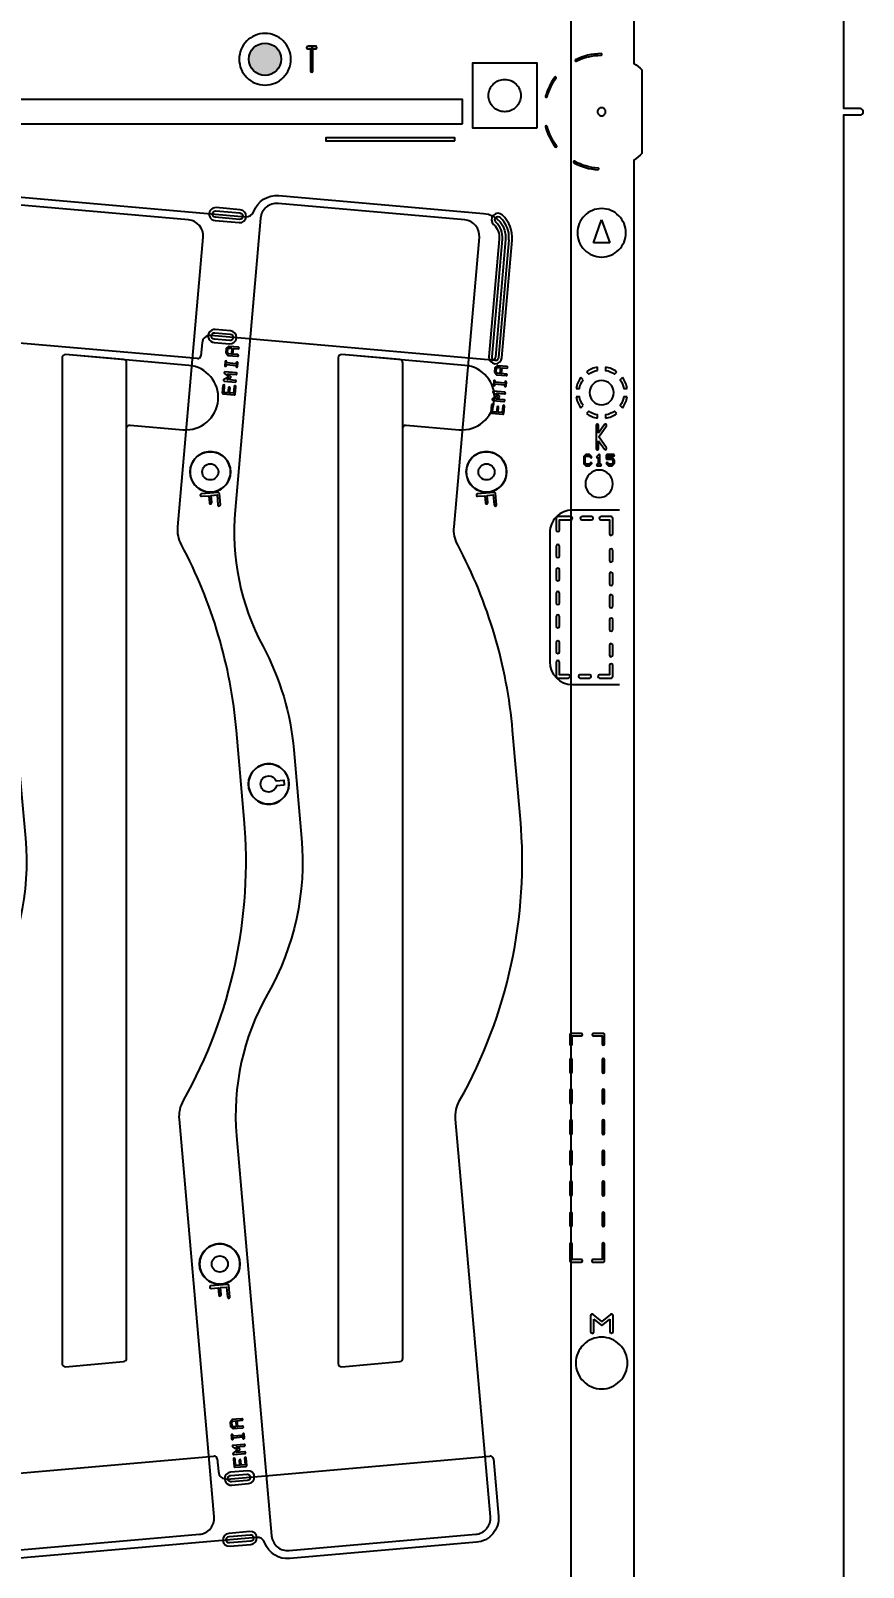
# Model space of a CAD drawing. Extents: x 2864 to 3941, y 2420 to 3182.
# Drawn here: x 3754.6 to 3806.1, y 2749 to 2844.2 of the extents above; entities that cross this region are included whole.
import ezdxf

# ---------------------------------------------------------------- set-up
doc = ezdxf.new("R2010")
doc.units = 0
for name, color, linetype in [('ada-b', 3, 'Continuous'), ('btr2_panel', 7, 'Continuous'), ('emi-panel', 2, 'Continuous'), ('emia-block-b', 5, 'Continuous')]:
    doc.layers.add(name, color=color, linetype=linetype)
doc.styles.get("Standard").update_dxf_attribs({"font": 'simplex.shx', "height": 2.7})

msp = doc.modelspace()

# ---------------------------------------------------------------- hatches: boundary and pattern name
at = {"layer": 'emia-block-b', "linetype": 'Continuous'}
msp.add_hatch(color=256, dxfattribs=at).paths.add_polyline_path([(3770.08045, 2842.42763, 1), (3768.08045, 2842.42763, 1)])

# ---------------------------------------------------------------- linework, layer by layer
at = {"layer": 'ada-b', "linetype": 'Continuous'}
for points in [[(3756.51107, 2823.93618), (3756.51095, 2761.64439, 0.440004), (3756.72838, 2761.44516), (3760.32885, 2761.76016, 0.388891), (3760.51141, 2761.9594), (3760.51144, 2823.62126, 0.388895), (3760.32886, 2823.8205), (3756.72851, 2824.13544, 0.440063)], [(3756.51117, 2823.93619), (3756.51095, 2761.64439, 0.440004), (3756.72838, 2761.44516), (3760.32885, 2761.76016, 0.388891), (3760.51141, 2761.9594), (3760.51136, 2819.571, -0.440016), (3760.72878, 2819.77023), (3764.01135, 2819.48302, 1), (3764.35982, 2823.46784), (3756.72859, 2824.13542, 0.44002)], [(3773.61107, 2823.93618), (3773.61095, 2761.64439, 0.440004), (3773.82838, 2761.44516), (3777.42885, 2761.76016, 0.388891), (3777.61141, 2761.9594), (3777.61144, 2823.62126, 0.388895), (3777.42886, 2823.8205), (3773.82851, 2824.13544, 0.440063)], [(3773.61117, 2823.93619), (3773.61095, 2761.64439, 0.440004), (3773.82838, 2761.44516), (3777.42885, 2761.76016, 0.388891), (3777.61141, 2761.9594), (3777.61136, 2819.571, -0.440016), (3777.82878, 2819.77023), (3781.11135, 2819.48302, 1), (3781.45982, 2823.46784), (3773.82859, 2824.13542, 0.44002)]]:
    msp.add_lwpolyline(points, format="xyb", close=True, dxfattribs=at)
at = {"layer": 'btr2_panel'}
for p, q in [((3789.42299, 2831.05898), (3789.92299, 2832.47319)), ((3789.92299, 2832.47319), (3790.42299, 2831.05898)), ((3790.42299, 2831.05898), (3789.42299, 2831.05898)), ((3788.77217, 2822.57334), (3788.62873, 2822.71678)), ((3789.67299, 2823.15358), (3789.67299, 2823.35643)), ((3788.62874, 2820.83538), (3788.77217, 2820.97882)), ((3789.76305, 2817.24912), (3789.86239, 2817.24912))]:
    msp.add_line(p, q, dxfattribs=at)
at = {"layer": 'btr2_panel', "linetype": 'Continuous'}
for points in [[(3804.92299, 2643.67608), (3804.92299, 2838.97608), (3805.92299, 2838.97608, 1), (3805.92299, 2839.37608), (3804.92299, 2839.37608), (3804.92299, 3034.67608), (3804.92299, 3058.97608), (3805.92299, 3058.97608, 1), (3805.92299, 3059.37608), (3804.92299, 3059.37608), (3804.92299, 3080.67608), (3791.92299, 3080.67608), (3537.92299, 3080.67608), (3524.92299, 3080.67608), (3524.92299, 3059.37608), (3523.92299, 3059.37608, 1), (3523.92299, 3058.97608), (3524.92299, 3058.97608), (3524.92299, 3034.67608)], [(3537.92299, 3034.67608), (3791.92299, 3034.67608), (3791.92299, 3031.92608, 0.414215), (3790.67299, 3030.67608, 0.414215), (3791.92299, 3029.42608), (3791.92299, 3024.66941, -0.044688), (3792.42299, 3024.26645), (3792.42299, 3019.08572, -0.044688), (3791.92299, 3018.68276), (3791.92299, 2842.16941, -0.044688), (3792.42299, 2841.76645), (3792.42299, 2836.58572, -0.044688), (3791.92299, 2836.18276), (3791.92299, 2659.66941, -0.044688)], [(3788.31183, 2842.39542, 1), (3788.35658, 2842.306, -0.113856), (3789.88606, 2842.67589)], [(3787.13326, 2837.06245, -0.096875), (3786.54251, 2838.26923, 1), (3786.44592, 2838.24332)], [(3789.69934, 2835.68324, -0.109398), (3788.24562, 2836.1042, 1), (3788.1977, 2836.01643)], [(3783.78262, 2832.77532, 1), (3783.23714, 2832.19013, -0.230922), (3783.58294, 2831.28954), (3782.94531, 2824.00177, 1), (3783.74226, 2823.93204), (3784.37989, 2831.21981)], [(3784.18065, 2831.23725), (3783.54303, 2823.94947, -1), (3783.14455, 2823.98434), (3783.78217, 2831.27211, 0.230923), (3783.37351, 2832.33643, -1), (3783.64625, 2832.62902)], [(3766.8341, 2822.75432), (3766.53333, 2822.58972, 0.74498), (3766.55335, 2822.49602), (3767.24569, 2822.43545, 1), (3767.25441, 2822.53507), (3766.72621, 2822.58128)], [(3767.29481, 2822.99688), (3766.60234, 2823.05746, 0.743963), (3766.56649, 2822.96864), (3766.8341, 2822.75432)], [(3766.72621, 2822.58128), (3766.9479, 2822.7026, 0.537055), (3766.95493, 2822.78567), (3766.75789, 2822.94347)], [(3766.75789, 2822.94347), (3767.2861, 2822.89726, 1), (3767.29481, 2822.99688)], [(3788.98229, 2823.07033), (3789.12573, 2822.9269, -0.106991), (3789.67299, 2823.15358)], [(3790.17299, 2823.35643), (3790.17299, 2823.15358, -0.106992), (3790.72025, 2822.9269), (3790.86368, 2823.07033)], [(3791.21724, 2822.71678), (3791.0738, 2822.57334, -0.106991), (3791.30048, 2822.02608), (3791.50333, 2822.02608)], [(3783.92673, 2821.79767), (3783.23426, 2821.85825, 0.743963), (3783.1984, 2821.76944), (3783.46602, 2821.55512)], [(3783.35812, 2821.38207), (3783.57982, 2821.5034, 0.537055), (3783.58685, 2821.58646), (3783.38981, 2821.74427)], [(3783.38981, 2821.74427), (3783.91802, 2821.69805, 1), (3783.92673, 2821.79767)], [(3788.34264, 2822.02608), (3788.54549, 2822.02608, -0.106992), (3788.77217, 2822.57334)], [(3783.46602, 2821.55512), (3783.16525, 2821.39052, 0.74498), (3783.18527, 2821.29681), (3783.87761, 2821.23624, 1), (3783.88633, 2821.33586), (3783.35812, 2821.38207)], [(3788.77217, 2820.97882, -0.106993), (3788.54549, 2821.52608), (3788.34264, 2821.52608)], [(3791.50333, 2821.52608), (3791.30048, 2821.52608, -0.106992), (3791.0738, 2820.97882), (3791.21724, 2820.83538)], [(3789.67299, 2820.19573), (3789.67299, 2820.39858, -0.106992), (3789.12573, 2820.62527), (3788.98229, 2820.48183)], [(3789.73711, 2819.27541), (3789.73711, 2819.75475, 1), (3789.58711, 2819.75475), (3789.58711, 2818.31436, 1), (3789.73711, 2818.31436), (3789.73711, 2818.7937)], [(3790.22054, 2818.35694), (3789.75322, 2819.03455), (3790.22054, 2819.71217, 1), (3790.09706, 2819.79733), (3789.73711, 2819.27541)], [(3790.86368, 2820.48183), (3790.72025, 2820.62527, -0.106991), (3790.17299, 2820.39858), (3790.17299, 2820.19573)], [(3789.86239, 2817.24912, 1), (3789.86239, 2817.34912), (3789.81305, 2817.34912), (3789.81305, 2817.89515, 0.669786), (3789.72754, 2817.93035), (3789.62836, 2817.83117, 1), (3789.69907, 2817.76046), (3789.71305, 2817.77444)], [(3789.73711, 2818.7937), (3790.09706, 2818.27178, 1), (3790.22054, 2818.35694)], [(3789.71305, 2817.77444), (3789.71305, 2817.34912), (3789.66372, 2817.34912, 1), (3789.66372, 2817.24912), (3789.76305, 2817.24912)], [(3790.63398, 2763.61177), (3790.63398, 2764.60515, 0.63678), (3790.46976, 2764.68181), (3789.93795, 2764.23863), (3789.40613, 2764.68181, 0.63678), (3789.24192, 2764.60515), (3789.24192, 2763.61177, 1), (3789.44192, 2763.61177), (3789.44192, 2764.39164)], [(3789.44192, 2764.39164), (3789.87393, 2764.03163, 0.362064), (3790.00197, 2764.03163), (3790.43398, 2764.39164)], [(3790.43398, 2764.39164), (3790.43398, 2763.61177, 1), (3790.63398, 2763.61177)], [(3767.27226, 2756.48874), (3767.80047, 2756.53495, 1), (3767.79175, 2756.63457), (3767.09916, 2756.57398, 0.743044), (3767.07939, 2756.4803), (3767.38016, 2756.3157)], [(3767.38016, 2756.3157), (3767.11258, 2756.10141, 0.742511), (3767.14815, 2756.01254), (3767.84087, 2756.07314)], [(3767.30395, 2756.12655), (3767.5011, 2756.28445, 0.53607), (3767.49396, 2756.36742), (3767.27226, 2756.48874)], [(3767.84087, 2756.07314, 1), (3767.83216, 2756.17276), (3767.30395, 2756.12655)]]:
    msp.add_lwpolyline(points, format="xyb", dxfattribs=at)
for points in [[(3770.6804, 2842.42763, 0.414214), (3769.08045, 2844.02757, 0.414214), (3767.48051, 2842.42763, 0.414214), (3769.08045, 2840.82768, 0.414214)], [(3772.21948, 2843.06754, 1), (3772.21948, 2843.21754), (3771.97113, 2843.21754), (3771.72279, 2843.21754, 1), (3771.72279, 2843.06754), (3771.89613, 2843.06754), (3771.89613, 2841.70215, 1), (3772.04613, 2841.70215), (3772.04613, 2843.06754)], [(3784.92299, 2840.17608, -0.414216), (3783.92299, 2839.17608, -0.414216), (3782.92299, 2840.17608, -0.414216), (3783.92299, 2841.17608, -0.414216)], [(3787.10538, 2841.25239, 1), (3787.02487, 2841.31172, 0.091503), (3786.45349, 2840.13658, 1), (3786.54986, 2840.1099, -0.091503)], [(3790.17299, 2839.17608, 0.414222), (3789.92299, 2839.42608, 0.414222), (3789.67299, 2839.17608, 0.414222), (3789.92299, 2838.92608, 0.414222)], [(3767.79314, 2795.36326), (3767.3138, 2800.84219, 0.100411), (3763.90956, 2812.35816, -0.144694), (3763.68408, 2813.46939), (3765.25277, 2831.39735, 0.414156), (3764.34368, 2832.48063), (3752.78785, 2833.49181, 0.414232), (3751.70449, 2832.58284), (3750.12298, 2814.5068, 0.145892), (3751.85809, 2806.05497, -0.101585), (3753.76563, 2799.65688), (3754.24497, 2794.17795, -0.152268), (3752.13706, 2784.52368, 0.152268), (3750.22, 2775.74205), (3752.38756, 2750.96678, 0.414215), (3753.47091, 2750.05774), (3765.02669, 2751.06875, 0.414215), (3765.93573, 2752.15209), (3763.7817, 2776.77275, -0.151039), (3764.03076, 2777.92738, 0.151026)], [(3767.54764, 2833.10371), (3766.05492, 2833.23433, 1), (3765.98519, 2832.43738), (3767.47791, 2832.30676, 1)], [(3784.89314, 2795.36326), (3784.4138, 2800.84219, 0.100411), (3781.00956, 2812.35816, -0.144694), (3780.78408, 2813.46939), (3782.35277, 2831.39735, 0.414156), (3781.44368, 2832.48063), (3769.88785, 2833.49181, 0.414232), (3768.80449, 2832.58284), (3767.22298, 2814.5068, 0.145892), (3768.95809, 2806.05497, -0.101585), (3770.86563, 2799.65688), (3771.34497, 2794.17795, -0.152268), (3769.23706, 2784.52368, 0.152268), (3767.32, 2775.74205), (3769.48756, 2750.96678, 0.414215), (3770.57091, 2750.05774), (3782.12669, 2751.06875, 0.414215), (3783.03573, 2752.15209), (3780.8817, 2776.77275, -0.151039), (3781.13076, 2777.92738, 0.151026)], [(3791.42299, 2831.67608, 0.414215), (3789.92299, 2833.17608, 0.414215), (3788.42299, 2831.67608, 0.414215), (3789.92299, 2830.17608, 0.414215)], [(3767.53021, 2832.90447, -1), (3767.49534, 2832.506), (3766.00262, 2832.63662, -1), (3766.03749, 2833.03509)], [(3766.94565, 2825.60209), (3765.99469, 2825.68528, 1), (3765.92497, 2824.88833), (3766.87593, 2824.80514, 1)], [(3766.92822, 2825.40286, -1), (3766.89336, 2825.00438), (3765.9424, 2825.08756, -1), (3765.97726, 2825.48604)], [(3767.43426, 2824.59079), (3766.857, 2824.64129, 0.200133), (3766.82034, 2824.62964), (3766.69512, 2824.52457, 0.200125), (3766.67728, 2824.49049), (3766.65708, 2824.25958, 0.200109), (3766.66873, 2824.22292), (3766.7738, 2824.0977, 0.200125), (3766.80788, 2824.07986), (3767.38514, 2824.02936, 1), (3767.39386, 2824.12898), (3767.09731, 2824.15492), (3767.129, 2824.51711), (3767.42555, 2824.49117, 1)], [(3767.39989, 2823.62421, 1), (3767.30027, 2823.63293), (3767.29453, 2823.56729), (3766.70143, 2823.61917), (3766.70717, 2823.68482, 1), (3766.60756, 2823.69353), (3766.58735, 2823.46263, 1), (3766.68697, 2823.45391), (3766.69272, 2823.51955), (3767.28581, 2823.46767), (3767.28007, 2823.40202, 1), (3767.37969, 2823.39331)], [(3784.06618, 2823.39158), (3783.48892, 2823.44209, 0.200133), (3783.45225, 2823.43044), (3783.32703, 2823.32537, 0.200125), (3783.3092, 2823.29128), (3783.289, 2823.06038, 0.200109), (3783.30065, 2823.02371), (3783.40571, 2822.89849, 0.200125), (3783.4398, 2822.88066), (3784.01706, 2822.83015, 1), (3784.02578, 2822.92977), (3783.72923, 2822.95572), (3783.76092, 2823.31791), (3784.05747, 2823.29196, 1)], [(3767.27054, 2822.14575, 1), (3767.17092, 2822.15447), (3767.13488, 2821.74247), (3766.88814, 2821.76405), (3766.91408, 2822.0606, 1), (3766.81446, 2822.06932), (3766.78852, 2821.77277), (3766.54178, 2821.79435), (3766.57783, 2822.20636, 1), (3766.47821, 2822.21507), (3766.4378, 2821.75326, 0.414255), (3766.48326, 2821.69909), (3767.17597, 2821.63849, 0.414249), (3767.23014, 2821.68394)], [(3784.03181, 2822.42501, 1), (3783.93219, 2822.43372), (3783.92644, 2822.36808), (3783.33335, 2822.41997), (3783.33909, 2822.48561, 1), (3783.23947, 2822.49433), (3783.21927, 2822.26342, 1), (3783.31889, 2822.2547), (3783.32463, 2822.32035), (3783.91773, 2822.26846), (3783.91198, 2822.20282, 1), (3784.0116, 2822.1941)], [(3790.67299, 2821.77608, 0.414216), (3789.92299, 2822.52608, 0.414216), (3789.17299, 2821.77608, 0.414216), (3789.92299, 2821.02608, 0.414216)], [(3783.90246, 2820.94655, 1), (3783.80284, 2820.95526), (3783.7668, 2820.54326), (3783.52006, 2820.56485), (3783.546, 2820.8614, 1), (3783.44638, 2820.87011), (3783.42044, 2820.57356), (3783.1737, 2820.59515), (3783.20974, 2821.00715, 1), (3783.11013, 2821.01587), (3783.06972, 2820.55406, 0.414255), (3783.11517, 2820.49989), (3783.80789, 2820.43929, 0.414249), (3783.86206, 2820.48474)], [(3766.9417, 2816.86706, 0.414215), (3765.6917, 2818.11706, 0.414215), (3764.4417, 2816.86706, 0.414215), (3765.6917, 2815.61706, 0.414215)], [(3784.0417, 2816.86706, 0.414215), (3782.7917, 2818.11706, 0.414215), (3781.5417, 2816.86706, 0.414215), (3782.7917, 2815.61706, 0.414215)], [(3789.29708, 2817.36311, 1), (3789.22637, 2817.43382), (3789.14168, 2817.34912), (3788.98443, 2817.34912), (3788.91438, 2817.41917), (3788.91438, 2817.7751), (3788.98443, 2817.84515), (3789.14168, 2817.84515), (3789.22637, 2817.76046, 1), (3789.29708, 2817.83117), (3789.1979, 2817.93035, 0.200121), (3789.16239, 2817.94515), (3788.96372, 2817.94515, 0.200121), (3788.92821, 2817.93035), (3788.82918, 2817.83132, 0.200121), (3788.81438, 2817.79581), (3788.81438, 2817.39846, 0.200121), (3788.82918, 2817.36295), (3788.92821, 2817.26392, 0.200121), (3788.96372, 2817.24912), (3789.16239, 2817.24912, 0.200121), (3789.1979, 2817.26392)], [(3790.71173, 2817.39846), (3790.71173, 2817.59714, 0.200121), (3790.69693, 2817.63265), (3790.5979, 2817.73167, 0.200121), (3790.56239, 2817.74647), (3790.31438, 2817.74647), (3790.31438, 2817.84515), (3790.66173, 2817.84515, 1), (3790.66173, 2817.94515), (3790.26438, 2817.94515, 0.414253), (3790.21438, 2817.89515), (3790.21438, 2817.69647, 0.414253), (3790.26438, 2817.64647), (3790.54168, 2817.64647), (3790.61173, 2817.57643), (3790.61173, 2817.41917), (3790.54168, 2817.34912), (3790.38443, 2817.34912), (3790.29973, 2817.43382, 1), (3790.22902, 2817.36311), (3790.32821, 2817.26392, 0.200121), (3790.36372, 2817.24912), (3790.56239, 2817.24912, 0.200121), (3790.5979, 2817.26392), (3790.69693, 2817.36295, 0.200121)], [(3766.1917, 2816.86706, -0.414217), (3765.6917, 2816.36706, -0.414217), (3765.1917, 2816.86706, -0.414217), (3765.6917, 2817.36706, -0.414217)], [(3783.2917, 2816.86706, -0.414217), (3782.7917, 2816.36706, -0.414217), (3782.2917, 2816.86706, -0.414217), (3782.7917, 2817.36706, -0.414217)], [(3790.6183, 2816.13248, 0.414215), (3789.7683, 2816.98248, 0.414215), (3788.9183, 2816.13248, 0.414215), (3789.7683, 2815.28248, 0.414215)], [(3766.31839, 2814.83543), (3766.25779, 2815.52815, 0.414234), (3766.17653, 2815.59633), (3765.65744, 2815.55091), (3765.65655, 2815.55083), (3765.13746, 2815.50542, 1), (3765.15053, 2815.35599), (3765.59535, 2815.39491), (3765.63427, 2814.95008, 1), (3765.7837, 2814.96316), (3765.74478, 2815.40798), (3766.11489, 2815.44036), (3766.16896, 2814.82236, 1)], [(3783.41839, 2814.83543), (3783.35779, 2815.52815, 0.414234), (3783.27653, 2815.59633), (3782.75744, 2815.55091), (3782.75655, 2815.55083), (3782.23746, 2815.50542, 1), (3782.25053, 2815.35599), (3782.69535, 2815.39491), (3782.73427, 2814.95008, 1), (3782.8837, 2814.96316), (3782.84478, 2815.40798), (3783.21489, 2815.44036), (3783.26896, 2814.82236, 1)], [(3788.01659, 2813.90019, 1), (3788.01659, 2814.10019), (3787.21135, 2814.10019, 0.414228), (3787.11135, 2814.00019), (3787.11135, 2813.26775, 1), (3787.31135, 2813.26775), (3787.31135, 2813.90019)], [(3789.2997, 2813.90019, 1), (3789.2997, 2814.10019), (3788.6997, 2814.10019, 1), (3788.6997, 2813.90019)], [(3790.61135, 2813.03462), (3790.61135, 2814.00019, 0.414228), (3790.51135, 2814.10019), (3789.87585, 2814.10019, 1), (3789.87585, 2813.90019), (3790.41135, 2813.90019), (3790.41135, 2813.03462, 1)], [(3787.31135, 2811.65875), (3787.31135, 2812.27675, 1), (3787.11135, 2812.27675), (3787.11135, 2811.65875, 1)], [(3790.61135, 2811.38651), (3790.61135, 2812.00451, 1), (3790.41135, 2812.00451), (3790.41135, 2811.38651, 1)], [(3787.31135, 2810.20475), (3787.31135, 2810.82275, 1), (3787.11135, 2810.82275), (3787.11135, 2810.20475, 1)], [(3790.61135, 2809.93251), (3790.61135, 2810.55051, 1), (3790.41135, 2810.55051), (3790.41135, 2809.93251, 1)], [(3787.31135, 2808.7462), (3787.31135, 2809.3642, 1), (3787.11135, 2809.3642), (3787.11135, 2808.7462, 1)], [(3790.61135, 2808.54779), (3790.61135, 2809.16579, 1), (3790.41135, 2809.16579), (3790.41135, 2808.54779, 1)], [(3787.31135, 2807.29641), (3787.31135, 2807.91441, 1), (3787.11135, 2807.91441), (3787.11135, 2807.29641, 1)], [(3790.61135, 2807.1007), (3790.61135, 2807.7187, 1), (3790.41135, 2807.7187), (3790.41135, 2807.1007, 1)], [(3787.31135, 2805.70541), (3787.31135, 2806.32341, 1), (3787.11135, 2806.32341), (3787.11135, 2805.70541, 1)], [(3790.61135, 2805.51841), (3790.61135, 2806.13641, 1), (3790.41135, 2806.13641), (3790.41135, 2805.51841, 1)], [(3787.87108, 2804.10019, 1), (3787.87108, 2804.30019), (3787.31135, 2804.30019), (3787.31135, 2805.08808, 1), (3787.11135, 2805.08808), (3787.11135, 2804.20019, 0.414228), (3787.21135, 2804.10019)], [(3790.61135, 2804.20019), (3790.61135, 2804.88825, 1), (3790.41135, 2804.88825), (3790.41135, 2804.30019), (3789.79501, 2804.30019, 1), (3789.79501, 2804.10019), (3790.51135, 2804.10019, 0.414228)], [(3789.18336, 2804.10019, 1), (3789.18336, 2804.30019), (3788.58336, 2804.30019, 1), (3788.58336, 2804.10019)], [(3770.55926, 2797.53616, 0.414215), (3769.30926, 2798.78616, 0.414215), (3768.05926, 2797.53616, 0.414215), (3769.30926, 2796.28616, 0.414215)], [(3770.26986, 2797.46963), (3769.79749, 2797.4283, -0.351876), (3769.30926, 2797.03616, -0.414217), (3768.80926, 2797.53616, -0.414217), (3769.30926, 2798.03616, -0.303552), (3769.77134, 2797.72716), (3770.24371, 2797.76849)], [(3788.66091, 2781.93042, 1), (3788.66091, 2782.08042), (3788.02479, 2782.08042, 0.414241), (3787.94979, 2782.00542), (3787.94979, 2781.4052, 1), (3788.09979, 2781.4052), (3788.09979, 2781.93042)], [(3790.09979, 2781.43981), (3790.09979, 2782.00542, 0.414241), (3790.02479, 2782.08042), (3789.41531, 2782.08042, 1), (3789.41531, 2781.93042), (3789.94979, 2781.93042), (3789.94979, 2781.43981, 1)], [(3788.09979, 2779.70542), (3788.09979, 2780.45542, 1), (3787.94979, 2780.45542), (3787.94979, 2779.70542, 1)], [(3790.09979, 2779.70542), (3790.09979, 2780.45542, 1), (3789.94979, 2780.45542), (3789.94979, 2779.70542, 1)], [(3788.09979, 2777.80542), (3788.09979, 2778.55542, 1), (3787.94979, 2778.55542), (3787.94979, 2777.80542, 1)], [(3790.09979, 2777.80542), (3790.09979, 2778.55542, 1), (3789.94979, 2778.55542), (3789.94979, 2777.80542, 1)], [(3788.09979, 2775.90542), (3788.09979, 2776.65542, 1), (3787.94979, 2776.65542), (3787.94979, 2775.90542, 1)], [(3790.09979, 2775.90542), (3790.09979, 2776.65542, 1), (3789.94979, 2776.65542), (3789.94979, 2775.90542, 1)], [(3788.09979, 2774.00542), (3788.09979, 2774.75542, 1), (3787.94979, 2774.75542), (3787.94979, 2774.00542, 1)], [(3790.09979, 2774.00542), (3790.09979, 2774.75542, 1), (3789.94979, 2774.75542), (3789.94979, 2774.00542, 1)], [(3788.09979, 2772.10542), (3788.09979, 2772.85542, 1), (3787.94979, 2772.85542), (3787.94979, 2772.10542, 1)], [(3790.09979, 2772.10542), (3790.09979, 2772.85542, 1), (3789.94979, 2772.85542), (3789.94979, 2772.10542, 1)], [(3788.09979, 2770.20542), (3788.09979, 2770.95542, 1), (3787.94979, 2770.95542), (3787.94979, 2770.20542, 1)], [(3790.09979, 2770.20542), (3790.09979, 2770.95542, 1), (3789.94979, 2770.95542), (3789.94979, 2770.20542, 1)], [(3767.52874, 2767.8082, 0.414215), (3766.27874, 2769.0582, 0.414215), (3765.02874, 2767.8082, 0.414215), (3766.27874, 2766.5582, 0.414215)], [(3788.66095, 2767.93042, 1), (3788.66087, 2768.08042), (3788.09979, 2768.08013), (3788.09979, 2769.05542, 1), (3787.94979, 2769.05542), (3787.94979, 2768.00513, 0.414526), (3788.02482, 2767.93009)], [(3790.09979, 2768.00509), (3790.09979, 2769.05542, 1), (3789.94979, 2769.05542), (3789.94979, 2768.08009), (3789.38761, 2768.08009, 1), (3789.38761, 2767.93009), (3790.02479, 2767.93009, 0.414241)], [(3766.77874, 2767.8082, -0.414217), (3766.27874, 2767.3082, -0.414217), (3765.77874, 2767.8082, -0.414217), (3766.27874, 2768.3082, -0.414217)], [(3766.90542, 2765.77658), (3766.84482, 2766.46929, 0.414234), (3766.76357, 2766.53747), (3766.24448, 2766.49206), (3766.24358, 2766.49198), (3765.72449, 2766.44656, 1), (3765.73756, 2766.29713), (3766.18239, 2766.33605), (3766.2213, 2765.89123, 1), (3766.37073, 2765.9043), (3766.33182, 2766.34912), (3766.70193, 2766.3815), (3766.75599, 2765.7635, 1)], [(3791.52299, 2761.67608, 0.414215), (3789.92299, 2763.27608, 0.414215), (3788.32299, 2761.67608, 0.414215), (3789.92299, 2760.07608, 0.414215)], [(3767.70142, 2757.66705, 1), (3767.69271, 2757.76667), (3767.39616, 2757.74073), (3767.36447, 2758.10292), (3767.66102, 2758.12887, 1), (3767.6523, 2758.22849), (3767.30608, 2758.1982), (3767.30581, 2758.19817), (3767.07523, 2758.178, 0.2), (3767.04109, 2758.16031), (3766.93574, 2758.03476, 0.199997), (3766.92425, 2757.99807), (3766.94442, 2757.76755, 0.2), (3766.96211, 2757.73341), (3767.08766, 2757.62806, 0.199997), (3767.12435, 2757.61657), (3767.3547, 2757.63672), (3767.35542, 2757.63678)], [(3767.8065, 2757.03972), (3767.7863, 2757.27063, 1), (3767.68668, 2757.26191), (3767.69242, 2757.19627), (3767.09932, 2757.14438), (3767.09358, 2757.21002, 1), (3766.99396, 2757.20131), (3767.00405, 2757.08596), (3767.00407, 2757.08575), (3767.01416, 2756.9704, 1), (3767.11378, 2756.97911), (3767.10804, 2757.04476), (3767.70114, 2757.09665), (3767.70688, 2757.031, 1)], [(3767.95605, 2755.33035), (3767.91565, 2755.79217, 1), (3767.81603, 2755.78345), (3767.85207, 2755.37145), (3767.60533, 2755.34986), (3767.57939, 2755.64641, 1), (3767.47977, 2755.6377), (3767.50571, 2755.34115), (3767.25897, 2755.31956), (3767.22293, 2755.73156, 1), (3767.12331, 2755.72285), (3767.16371, 2755.26103, 0.414255), (3767.21788, 2755.21558), (3767.9106, 2755.27619, 0.414255)], [(3768.0668, 2754.20712, 1), (3767.99707, 2755.00407), (3766.94765, 2754.91226, 1), (3767.01737, 2754.11531)], [(3767.98135, 2754.40041), (3766.99994, 2754.31454, -1), (3766.96508, 2754.71302), (3767.94649, 2754.79889, -1)], [(3768.21079, 2750.44388, 1), (3768.14107, 2751.24083), (3766.83389, 2751.12647, 1), (3766.90362, 2750.32951)], [(3768.19336, 2750.64311), (3766.88618, 2750.52875, -1), (3766.85132, 2750.92723), (3768.1585, 2751.04159, -1)]]:
    msp.add_lwpolyline(points, format="xyb", close=True, dxfattribs=at)
for points in [[(3785.92299, 2838.17608), (3785.92299, 2842.17608), (3781.92299, 2842.17608), (3781.92299, 2838.17608)], [(3781.30014, 2838.42608), (3781.30014, 2839.92608), (3551.13322, 2839.92608), (3551.13322, 2838.42608)], [(3780.84204, 2837.36275), (3780.84204, 2837.56275), (3772.84204, 2837.56275), (3772.84204, 2837.36275)], [(3767.02938, 2824.52583), (3766.99769, 2824.16364), (3766.83723, 2824.17768), (3766.7585, 2824.2715), (3766.77509, 2824.46114), (3766.86892, 2824.53987)], [(3783.6613, 2823.32662), (3783.62961, 2822.96443), (3783.46914, 2822.97847), (3783.39042, 2823.07229), (3783.40701, 2823.26194), (3783.50083, 2823.34066)], [(3767.29654, 2757.73201), (3767.13607, 2757.71798), (3767.04225, 2757.7967), (3767.02566, 2757.98634), (3767.10439, 2758.08017), (3767.26485, 2758.09421)]]:
    msp.add_lwpolyline(points, close=True, dxfattribs=at)
at = {"layer": 'btr2_panel'}
for centre, radius, start, end in [((3789.923, 2839.17608), 3.6, 90.604704, 116.586317), ((3789.88553, 2842.72589), 0.05, 270.604478, 90.604478), ((3789.92299, 2839.17608), 3.6, 195.016745, 217.149412), ((3787.09341, 2837.03225), 0.05, 217.150077, 37.150077), ((3789.92298, 2839.17609), 3.6, 241.363944, 266.336558), ((3789.69615, 2835.63334), 0.05, 266.33628, 86.33628), ((3782.48703, 2831.38543), 1.70009, 354.999693, 47.011081), ((3782.48703, 2831.38543), 1.90009, 354.99966, 47.011099), ((3789.92299, 2821.77608), 1.6, 143.989402, 171.010778), ((3789.92298, 2821.77608), 1.6, 98.989222, 126.010598), ((3789.92299, 2821.77608), 1.6, 53.989402, 81.010778), ((3789.92299, 2821.77608), 1.6, 8.989222, 36.010598), ((3789.92299, 2821.77608), 1.6, 188.989389, 216.010785), ((3789.92299, 2821.77608), 1.6, 323.989402, 351.010778), ((3789.92299, 2821.77608), 1.6, 233.989373, 261.01066), ((3789.92299, 2821.77608), 1.6, 278.989222, 306.010598)]:
    msp.add_arc(centre, radius, start, end, dxfattribs=at)
at = {"layer": 'emi-panel'}
for p, q in [((3764.89655, 2823.88399), (3750.75061, 2825.12141)), ((3765.18209, 2824.85294), (3765.11322, 2824.06579)), ((3783.12712, 2823.78509), (3765.72376, 2825.30745)), ((3791.02049, 2814.50469), (3788.11102, 2814.50469)), ((3750.46666, 2754.56489), (3765.90759, 2755.9158)), ((3766.12426, 2755.73399), (3766.19315, 2754.94663)), ((3766.73482, 2754.49211), (3783.00759, 2755.9158))]:
    msp.add_line(p, q, dxfattribs=at)
at = {"layer": 'emi-panel', "linetype": 'Continuous'}
msp.add_lwpolyline([(3788.02299, 2646.67608), (3538.02299, 2646.67608), (3538.02299, 3035.67608), (3788.02299, 3035.67608)], close=True, dxfattribs=at)
for points in [[(3751.20637, 2832.62621, -0.414272), (3752.83145, 2833.98991), (3767.87493, 2832.67355)], [(3768.38868, 2833.00236, -0.340736), (3769.93145, 2833.98991), (3782.6178, 2832.87981, -0.414211), (3783.98141, 2831.25468), (3783.34379, 2823.9669)], [(3788.11102, 2814.50469, 0.414288), (3786.71085, 2813.10451), (3786.71185, 2805.09551, 0.414178), (3788.11185, 2803.69569), (3791.02049, 2803.69569)], [(3783.22426, 2755.73399), (3783.53383, 2752.19567, -0.414215), (3782.17027, 2750.57065), (3770.61448, 2749.55965, -0.340733), (3769.07173, 2750.54732)], [(3768.55848, 2750.87583), (3752.21943, 2749.44634, -0.414215), (3750.59441, 2750.8099), (3750.28485, 2754.34822)]]:
    msp.add_lwpolyline(points, format="xyb", dxfattribs=at)
at = {"layer": 'emi-panel'}
for centre, radius in [((3769.08045, 2842.42763), 1), ((3765.6917, 2816.86706), 1.25), ((3782.7917, 2816.86706), 1.25), ((3769.30926, 2797.53616), 1.25), ((3766.27874, 2767.8082), 1.25)]:
    msp.add_circle(centre, radius, dxfattribs=at)
for centre, radius, start, end in [((3767.91853, 2833.17119), 0.49955, 264.9926, 340.246962), ((3765.68019, 2824.80936), 0.5, 85.00072, 174.999839), ((3764.91398, 2824.08323), 0.2, 265.000292, 354.998865), ((3783.14454, 2823.98434), 0.2, 265.001068, 354.999641), ((3765.92502, 2755.71656), 0.2, 5.00039, 94.999677), ((3783.02502, 2755.71656), 0.2, 5.00039, 94.999677), ((3766.69125, 2754.99021), 0.5, 184.999956, 274.999956), ((3768.60204, 2750.37869), 0.49904, 19.749674, 95.006724)]:
    msp.add_arc(centre, radius, start, end, dxfattribs=at)
at = {"layer": 'emia-block-b'}
msp.add_circle((3769.08045, 2842.42763), 1, dxfattribs=at)

# ---------------------------------------------------------------- texts
at = {"layer": 'emia-block-b', "width": 0.5625}
msp.add_text('T', height=1.6, dxfattribs=at).set_placement((3771.69448, 2841.62715))

doc.saveas('drawing.dxf')
